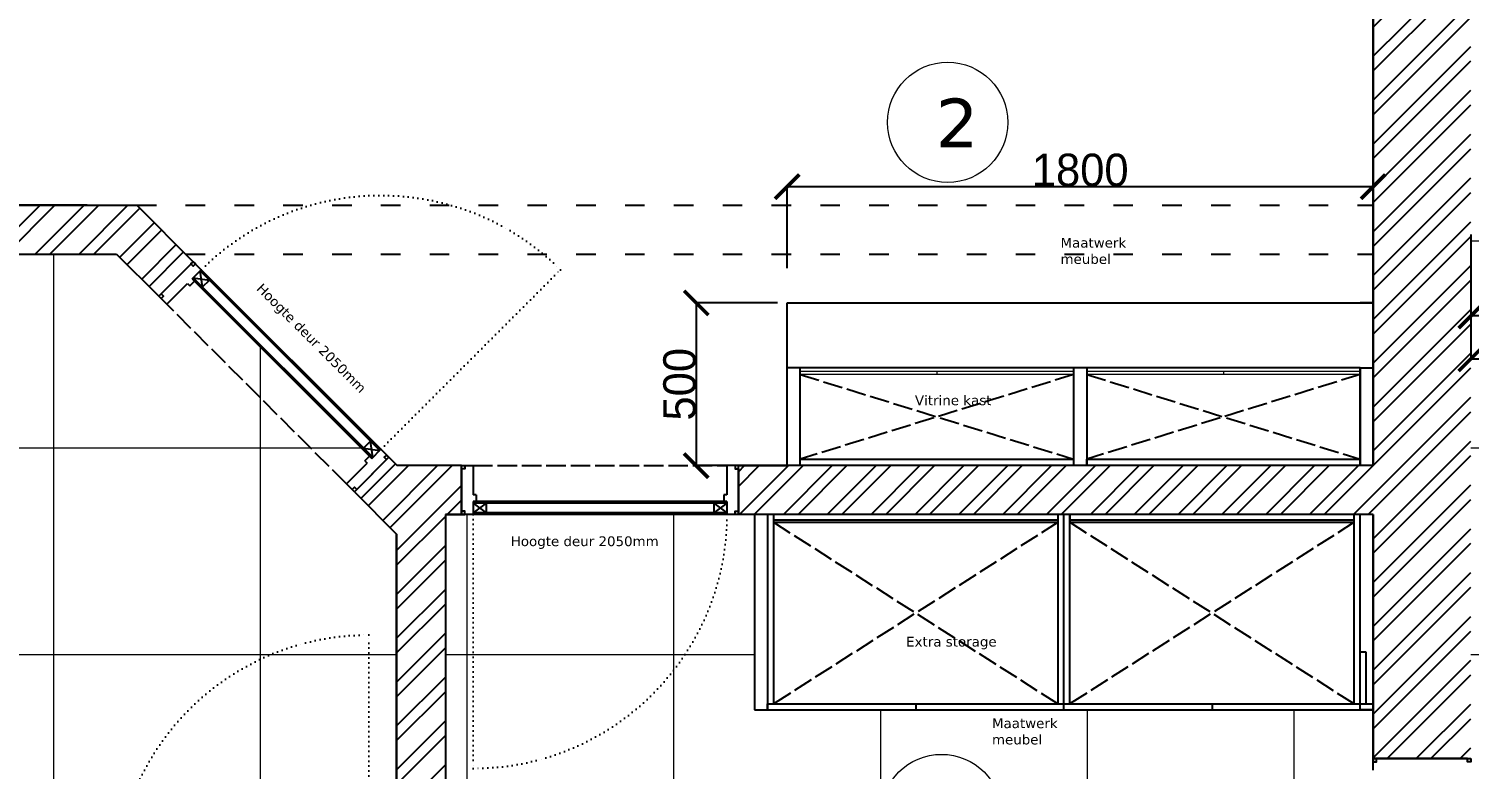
# Model space of a CAD drawing. Header units: millimetres. Extents: x -153917 to -31303, y -39726 to 31262.
# Drawn here: x -71831 to -67407, y -4797 to -2523 of the extents above; entities that cross this region are included whole.
import ezdxf

# ---------------------------------------------------------------- set-up
doc = ezdxf.new("R2010")
doc.units = ezdxf.units.MM
doc.header["$LTSCALE"] = 5
for name, pattern in [('ACAD_ISO02W100', [15, 12, -3]), ('ACAD_ISO03W100', [30, 12, -18]), ('ACAD_ISO07W100', [3, 0, -3])]:
    doc.linetypes.add(name, pattern=pattern)
for name, color, linetype in [('Bemating', 1, 'Continuous'), ('Deuren', 8, 'Continuous'), ('invulling muren', 252, 'Continuous'), ('Meubel', 8, 'Continuous'), ('muren', 7, 'Continuous'), ('Tekst', 7, 'Continuous')]:
    doc.layers.add(name, color=color, linetype=linetype)
doc.layers.add('Nummering schrijnwerkerij', color=80, linetype='Continuous', lineweight=0)
doc.layers.add('verre', color=4, linetype='Continuous', lineweight=0)
doc.layers.add('tegel', color=7, linetype='Continuous', lineweight=0, true_color=0xcbcac8)
doc.styles.add('Geneva', font='')
doc.styles.get('Geneva').set_extended_font_data('Geneva')
doc.dimstyles.new('ISO-25', dxfattribs={"dimtxt": 100, "dimasz": 25, "dimexe": 1.25, "dimexo": 0.625, "dimtad": 1, "dimtxsty": 'Standard', "dimblk": 'ARCHTICK', "dimcen": 2.5, "dimse1": 1, "dimse2": 1, "dimadec": 0, "dimazin": 0, "dimtfac": 1, "dimtmove": 0, "dimatfit": 3, "dimfxl": 1, "dimarcsym": 0})

# ---------------------------------------------------------------- blocks, each defined once
blk = doc.blocks.new('_ArchTick')
at = {"color": 0, "linetype": 'ByBlock', "const_width": 0.15}
blk.add_lwpolyline([(-0.5, -0.5), (0.5, 0.5)], dxfattribs=at)
blk = doc.blocks.new('*D524')
at = {"layer": 'Bemating', "color": 0, "lineweight": -2, "transparency": 16777216}
for p, q in [((-80401.8, -10738.3), (-80401.8, -10989.5)), ((-63201.8, -10738.3), (-63201.8, -10989.5)), ((-80401.8, -10988.3), (-63201.8, -10988.3))]:
    blk.add_line(p, q, dxfattribs=at)
at = {"layer": 'Defpoints', "color": 0, "transparency": 16777216}
for p in [(-80401.8, 501.3), (-63201.8, -2778.7), (-63201.8, -10988.3)]:
    blk.add_point(p, dxfattribs=at)
at = {"layer": 'Bemating', "color": 0, "lineweight": -2, "transparency": 16777216, "xscale": 75, "yscale": 75, "zscale": 75, "rotation": 180}
blk.add_blockref('_ArchTick', (-80401.8, -10988.3), dxfattribs=at)
at = {"layer": 'Bemating', "color": 0, "lineweight": -2, "transparency": 16777216, "xscale": 75, "yscale": 75, "zscale": 75}
blk.add_blockref('_ArchTick', (-63201.8, -10988.3), dxfattribs=at)
at = {"layer": 'Bemating', "color": 0, "transparency": 16777216, "insert": (-71801.8, -10937.6), "char_height": 100, "attachment_point": 5, "style": 'Geneva'}
blk.add_mtext('17200', dxfattribs=at)
blk = doc.blocks.new('*D600')
at = {"layer": 'Bemating', "color": 0, "lineweight": -2, "transparency": 16777216}
for p, q in [((-69501.8, -3257.6), (-69501.8, -3006.4)), ((-69501.8, -3007.6), (-67701.8, -3007.6)), ((-67701.8, -3257.6), (-67701.8, -3006.4))]:
    blk.add_line(p, q, dxfattribs=at)
at = {"layer": 'Defpoints', "color": 0, "transparency": 16777216}
for p in [(-67701.8, -3007.6), (-69501.8, -3364.7), (-67701.8, -3364.7)]:
    blk.add_point(p, dxfattribs=at)
at = {"layer": 'Bemating', "color": 0, "lineweight": -2, "transparency": 16777216, "xscale": 75, "yscale": 75, "zscale": 75, "rotation": 180}
blk.add_blockref('_ArchTick', (-69501.8, -3007.6), dxfattribs=at)
at = {"layer": 'Bemating', "color": 0, "lineweight": -2, "transparency": 16777216, "xscale": 75, "yscale": 75, "zscale": 75}
blk.add_blockref('_ArchTick', (-67701.8, -3007.6), dxfattribs=at)
at = {"layer": 'Bemating', "color": 0, "transparency": 16777216, "insert": (-68601.8, -2957), "char_height": 100, "attachment_point": 5, "style": 'Geneva'}
blk.add_mtext('1800', dxfattribs=at)
blk = doc.blocks.new('*D601')
at = {"layer": 'Bemating', "color": 0, "lineweight": -2, "transparency": 16777216}
for p, q in [((-69531.3, -3364.7), (-69782.5, -3364.7)), ((-69781.3, -3364.7), (-69781.3, -3864.7)), ((-69531.3, -3864.7), (-69782.5, -3864.7))]:
    blk.add_line(p, q, dxfattribs=at)
at = {"layer": 'Defpoints', "color": 0, "transparency": 16777216}
for p in [(-69501.8, -3364.7), (-69781.3, -3864.7), (-69501.8, -3864.7)]:
    blk.add_point(p, dxfattribs=at)
at = {"layer": 'Bemating', "color": 0, "lineweight": -2, "transparency": 16777216, "xscale": 75, "yscale": 75, "zscale": 75}
for p, rotation in [((-69781.3, -3364.7), 90), ((-69781.3, -3864.7), 270)]:
    blk.add_blockref('_ArchTick', p, dxfattribs=dict(at, rotation=rotation))
at = {"layer": 'Bemating', "color": 0, "transparency": 16777216, "insert": (-69831.9, -3614.7), "char_height": 100, "attachment_point": 5, "rotation": 90, "style": 'Geneva'}
blk.add_mtext('500', dxfattribs=at)
blk = doc.blocks.new('*D618')
at = {"layer": 'Bemating', "color": 0, "lineweight": -2, "transparency": 16777216}
for p, q in [((-67401.8, -3286.7), (-67401.8, -3538)), ((-63501.8, -3286.7), (-63501.8, -3538)), ((-67401.8, -3536.7), (-63501.8, -3536.7))]:
    blk.add_line(p, q, dxfattribs=at)
at = {"layer": 'Defpoints', "color": 0, "transparency": 16777216}
for p in [(-67401.8, -2662.1), (-63501.8, -2662.1), (-63501.8, -3536.7)]:
    blk.add_point(p, dxfattribs=at)
at = {"layer": 'Bemating', "color": 0, "lineweight": -2, "transparency": 16777216, "xscale": 75, "yscale": 75, "zscale": 75, "rotation": 180}
blk.add_blockref('_ArchTick', (-67401.8, -3536.7), dxfattribs=at)
at = {"layer": 'Bemating', "color": 0, "lineweight": -2, "transparency": 16777216, "xscale": 75, "yscale": 75, "zscale": 75}
blk.add_blockref('_ArchTick', (-63501.8, -3536.7), dxfattribs=at)
at = {"layer": 'Bemating', "color": 0, "transparency": 16777216, "insert": (-65451.8, -3486.1), "char_height": 100, "attachment_point": 5, "style": 'Geneva'}
blk.add_mtext('3900', dxfattribs=at)
blk = doc.blocks.new('*D621')
at = {"layer": 'Bemating', "color": 0, "lineweight": -2, "transparency": 16777216}
for p, q in [((-67401.8, -3154.9), (-67401.8, -3406.2)), ((-66851.8, -3154.9), (-66851.8, -3406.2)), ((-66851.8, -3404.9), (-67401.8, -3404.9))]:
    blk.add_line(p, q, dxfattribs=at)
at = {"layer": 'Defpoints', "color": 0, "transparency": 16777216}
for p in [(-66851.8, -2574.7), (-67401.8, -2624.7), (-67401.8, -3404.9)]:
    blk.add_point(p, dxfattribs=at)
at = {"layer": 'Bemating', "color": 0, "lineweight": -2, "transparency": 16777216, "xscale": 75, "yscale": 75, "zscale": 75, "rotation": 180}
blk.add_blockref('_ArchTick', (-67401.8, -3404.9), dxfattribs=at)
at = {"layer": 'Bemating', "color": 0, "lineweight": -2, "transparency": 16777216, "xscale": 75, "yscale": 75, "zscale": 75}
blk.add_blockref('_ArchTick', (-66851.8, -3404.9), dxfattribs=at)
at = {"layer": 'Bemating', "color": 0, "transparency": 16777216, "insert": (-67126.8, -3354.3), "char_height": 100, "attachment_point": 5, "style": 'Geneva'}
blk.add_mtext('550', dxfattribs=at)

msp = doc.modelspace()

# ---------------------------------------------------------------- hatches: boundary and pattern name
at = {"layer": 'invulling muren'}
h = msp.add_hatch(dxfattribs=at)
h.set_pattern_fill('ANSI32', color=256, scale=10)
h.set_pattern_definition([(45, (1e-11, -23136.5), (-67.35192, 67.35192), []), (45, (44.9, -23136.5), (-67.35192, 67.35192), [])])
h.paths.add_polyline_path([(-66931.814, 4985.315), (-68951.814, 4985.315), (-68951.814, 4365.315), (-68801.814, 4365.315), (-68801.814, 4395.315), (-68801.814, 4835.315), (-66931.814, 4835.315)])
h.paths.add_polyline_path([(-63351.814, 4985.315), (-65371.814, 4985.315), (-65371.814, 4835.315), (-63501.814, 4835.315), (-63501.814, 4172.815), (-63501.814, 2865.315), (-63351.814, 2865.315), (-63351.814, 4172.815)])
h.paths.add_polyline_path([(-68801.814, 2905.315), (-68951.814, 2905.315), (-68951.814, 1785.315), (-69761.814, 1785.315), (-69761.814, 1635.315), (-69731.814, 1635.315), (-69011.814, 1635.315), (-68897.75, 1521.252), (-68890.679, 1528.323), (-68791.684, 1627.318), (-68801.814, 1637.447)])
h.paths.add_polyline_path([(-71421.814, 1785.315), (-72761.814, 1785.315), (-72761.814, 1635.315), (-72731.814, 1635.315), (-72371.814, 1635.315), (-71421.814, 1635.315)])
h.paths.add_polyline_path([(-74221.814, 1785.315), (-75941.814, 1785.315), (-75941.814, 1845.315), (-76091.814, 1845.315), (-76091.814, 1635.315), (-75301.814, 1635.315), (-75301.814, 385.315), (-75301.814, -64.685), (-75301.814, -564.685), (-75301.814, -964.685), (-75751.814, -964.685), (-75751.814, -1414.685), (-75301.814, -1414.685), (-75301.814, -1464.685), (-75291.814, -1464.685), (-75151.814, -1464.685), (-75151.814, -664.685), (-75151.814, 1635.315), (-74221.814, 1635.315)])
h.paths.add_polyline_path([(-75301.814, -1164.685), (-75301.814, -1314.685), (-75651.814, -1314.685), (-75651.814, -1164.685)], flags=16)
h.paths.add_polyline_path([(-75315.634, -1235.416, -1), (-75415.634, -1235.416, -1)], flags=0)
h.paths.add_polyline_path([(-75443.869, -1235.416, -1), (-75543.869, -1235.416, -1)], flags=0)
h.paths.add_polyline_path([(-79311.814, 1845.315), (-79461.814, 1845.315), (-79461.814, 1785.315), (-80251.814, 1785.315), (-80251.814, 651.315), (-80251.814, -434.685), (-80101.814, -434.685), (-80101.814, -404.685), (-80101.814, 651.315), (-80101.814, 1635.315), (-79311.814, 1635.315)])
h.paths.add_polyline_path([(-80101.814, -1524.685), (-80101.814, -1494.685), (-80251.814, -1494.685), (-80251.814, -3644.685), (-80101.814, -3644.685), (-80101.814, -2464.685)])
h.paths.add_polyline_path([(-80101.814, -4704.685), (-80251.814, -4704.685), (-80251.814, -6914.685), (-79331.814, -6914.685), (-79331.814, -6764.685), (-79361.814, -6764.685), (-80101.814, -6764.685), (-80101.814, -5676.685)])
h.paths.add_polyline_path([(-77231.814, -6764.685), (-77871.814, -6764.685), (-77871.814, -6914.685), (-77231.814, -6914.685)])
h.paths.add_polyline_path([(-73831.814, -6764.685), (-74101.814, -6764.685), (-75151.814, -6764.685), (-75151.814, -6514.685), (-75161.814, -6514.685), (-75301.814, -6514.685), (-75301.814, -6764.685), (-75771.814, -6764.685), (-75771.814, -6914.685), (-73831.814, -6914.685)])
h.paths.add_polyline_path([(-75151.814, -2314.685), (-75161.814, -2314.685), (-75301.814, -2314.685), (-75301.814, -3064.685), (-75301.814, -3164.685), (-75301.814, -4764.685), (-75291.814, -4764.685), (-75151.814, -4764.685), (-75151.814, -3214.685), (-72251.814, -3214.685), (-71561.814, -3214.685), (-71432.334, -3344.164), (-71425.263, -3337.093), (-71326.268, -3238.098), (-71499.682, -3064.685), (-75151.814, -3064.685)])
h.paths.add_polyline_path([(-70551.814, -4014.685), (-70501.814, -4014.685), (-70501.814, -4004.685), (-70501.814, -3864.685), (-70699.682, -3864.685), (-70725.227, -3839.139), (-70732.298, -3846.21), (-70831.293, -3945.205), (-70701.814, -4074.685), (-70701.814, -5164.685), (-70751.814, -5164.685), (-70751.814, -5264.685), (-70701.814, -5264.685), (-70701.814, -6764.685), (-71701.814, -6764.685), (-71701.814, -5264.685), (-71601.814, -5264.685), (-71601.814, -5164.685), (-71801.814, -5164.685), (-71801.814, -6764.685), (-71971.814, -6764.685), (-71971.814, -6914.685), (-71411.814, -6914.685), (-71351.814, -6914.685), (-71351.814, -9714.685), (-70031.814, -9714.685), (-70031.814, -9564.685), (-70061.814, -9564.685), (-71201.814, -9564.685), (-71201.814, -6914.685), (-70551.814, -6914.685)])
h.paths.add_polyline_path([(-67401.814, -5676.685), (-67401.814, -5614.685), (-67411.814, -5614.685), (-67701.814, -5614.685), (-67701.814, -9564.685), (-68571.814, -9564.685), (-68571.814, -9714.685), (-67551.814, -9714.685), (-67551.814, -6414.685), (-67491.814, -6414.685), (-66991.814, -6414.685), (-66991.814, -6264.685), (-67401.814, -6264.685)])
h.paths.add_polyline_path([(-63351.814, -5602.185), (-63351.814, -1794.685), (-63501.814, -1794.685), (-63501.814, -1824.685), (-63501.814, -2624.685), (-63501.814, -2928.685), (-63501.814, -5614.685), (-63501.814, -6264.685), (-63811.814, -6264.685), (-63811.814, -6414.685), (-63351.814, -6414.685)])
h.paths.add_polyline_path([(-63551.814, -114.685), (-63551.814, -264.685), (-63501.814, -264.685), (-63501.814, -734.685), (-63351.814, -734.685), (-63351.814, 1905.315), (-63501.814, 1905.315), (-63501.814, 1635.315), (-63501.814, 651.315), (-63501.814, -114.685)])
h.paths.add_polyline_path([(-64401.814, -264.685), (-64401.814, -114.685), (-67551.814, -114.685), (-67551.814, 387.447), (-67709.811, 545.445), (-67716.882, 538.374), (-67815.877, 439.379), (-67701.814, 325.315), (-67701.814, -3864.685), (-69651.814, -3864.685), (-69651.814, -3874.685), (-69651.814, -4014.685), (-67701.814, -4014.685), (-67701.814, -4764.685), (-67691.814, -4764.685), (-67401.814, -4764.685), (-67401.814, -264.685)])
at = {"layer": 'tegel'}
h = msp.add_hatch(dxfattribs=at)
h.set_pattern_fill('NET', color=256, scale=200, angle=90)
edge = h.paths.add_edge_path()
edge.add_line((-68351.814, -5684.685), (-67701.814, -5684.685))
edge.add_line((-67701.814, -5684.685), (-67701.814, -5614.685))
edge.add_line((-67701.814, -5614.685), (-67701.814, -5604.685))
edge.add_line((-67701.814, -5604.685), (-67701.814, -5579.685))
edge.add_arc((-67701.814, -4799.685), 780, 180, 270, ccw=False)
edge.add_line((-68481.814, -4799.685), (-67701.814, -4799.685))
edge.add_line((-67701.814, -4799.685), (-67701.814, -4764.685))
edge.add_line((-67701.814, -4764.685), (-67701.814, -4614.685))
edge.add_line((-67701.814, -4614.685), (-67741.814, -4614.685))
edge.add_line((-67741.814, -4614.685), (-69601.814, -4614.685))
edge.add_line((-69601.814, -4614.685), (-69601.814, -4014.685))
edge.add_line((-69601.814, -4014.685), (-69651.814, -4014.685))
edge.add_line((-69651.814, -4014.685), (-69661.814, -4014.685))
edge.add_line((-69661.814, -4014.685), (-69686.814, -4014.685))
edge.add_arc((-70466.814, -4014.685), 780, -90, 0, ccw=False)
edge.add_line((-70466.814, -4794.685), (-70466.814, -4014.685))
edge.add_line((-70466.814, -4014.685), (-70501.814, -4014.685))
edge.add_line((-70501.814, -4014.685), (-70551.814, -4014.685))
edge.add_line((-70551.814, -4014.685), (-70551.814, -5934.685))
edge.add_line((-70551.814, -5934.685), (-69901.814, -5934.685))
edge.add_line((-69901.814, -5934.685), (-69901.814, -5974.685))
edge.add_line((-69901.814, -5974.685), (-69851.814, -5974.685))
edge.add_line((-69851.814, -5974.685), (-69851.814, -6874.685))
edge.add_line((-69851.814, -6874.685), (-69901.814, -6874.685))
edge.add_line((-69901.814, -6874.685), (-69901.814, -6914.685))
edge.add_line((-69901.814, -6914.685), (-70551.814, -6914.685))
edge.add_line((-70551.814, -6914.685), (-70551.814, -9564.685))
edge.add_line((-70551.814, -9564.685), (-70061.814, -9564.685))
edge.add_line((-70061.814, -9564.685), (-70061.814, -9534.685))
edge.add_line((-70061.814, -9534.685), (-68541.814, -9534.685))
edge.add_line((-68541.814, -9534.685), (-68541.814, -9564.685))
edge.add_line((-68541.814, -9564.685), (-68351.814, -9564.685))
edge.add_line((-68351.814, -9564.685), (-68351.814, -9524.685))
edge.add_line((-68351.814, -9524.685), (-68351.814, -5684.685))
edge = h.paths.add_edge_path(flags=17)
edge.add_line((-69686.814, -4014.685), (-70466.814, -4014.685))
edge.add_line((-70466.814, -4014.685), (-70466.814, -4794.685))
edge.add_arc((-70466.814, -4014.685), 780, 270, 360)
edge = h.paths.add_edge_path(flags=17)
edge.add_line((-67701.814, -4799.685), (-68481.814, -4799.685))
edge.add_arc((-67701.814, -4799.685), 780, 180, 270)
edge.add_line((-67701.814, -5579.685), (-67701.814, -4799.685))
h.paths.add_polyline_path([(-67401.814, -4799.685), (-67641.814, -4799.685), (-67641.814, -4809.685), (-67661.814, -4809.685), (-67661.814, -5569.685), (-67641.814, -5569.685), (-67641.814, -5579.685), (-67401.814, -5579.685)])
h.paths.add_polyline_path([(-66931.814, -4134.685), (-63871.814, -4134.685), (-63871.814, -6264.685), (-63811.814, -6264.685), (-63501.814, -6264.685), (-63501.814, -5614.685), (-63501.814, -3074.685), (-66001.814, -3074.685), (-66001.814, -3324.685), (-67401.814, -3324.685), (-67401.814, -4764.685), (-67401.814, -4774.685), (-67401.814, -4799.685), (-67401.814, -5579.685), (-67401.814, -5614.685), (-67401.814, -5676.685), (-67401.814, -6264.685), (-66931.814, -6264.685)])
h.paths.add_polyline_path([(-63871.814, -4134.685), (-66931.814, -4134.685), (-66931.814, -6204.685), (-66901.814, -6204.685), (-66901.814, -6184.685), (-63901.814, -6184.685), (-63901.814, -6204.685), (-63871.814, -6204.685)], flags=17)
edge = h.paths.add_edge_path()
edge.add_line((-66816.814, -2624.685), (-66851.814, -2624.685))
edge.add_line((-66851.814, -2624.685), (-67401.814, -2624.685))
edge.add_line((-67401.814, -2624.685), (-67401.814, -3324.685))
edge.add_line((-67401.814, -3324.685), (-66001.814, -3324.685))
edge.add_line((-66001.814, -3324.685), (-66001.814, -3074.685))
edge.add_line((-66001.814, -3074.685), (-66001.814, -2624.685))
edge.add_line((-66001.814, -2624.685), (-66156.814, -2624.685))
edge.add_line((-66156.814, -2624.685), (-66156.814, -3284.685))
edge.add_arc((-66156.814, -2624.685), 660, 180, 270, ccw=False)
edge = h.paths.add_edge_path()
edge.add_line((-66156.814, -2624.685), (-66816.814, -2624.685))
edge.add_arc((-66156.814, -2624.685), 660, 180, 270)
edge.add_line((-66156.814, -3284.685), (-66156.814, -2624.685))
h = msp.add_hatch(dxfattribs=at)
h.set_pattern_fill('NET', color=256, scale=200, angle=90)
h.paths.add_polyline_path([(-70786.814, -4384.685, 0.41421356), (-71566.814, -5164.685), (-70786.814, -5164.685)], flags=17)
h.paths.add_polyline_path([(-71801.814, -5164.685), (-71601.814, -5164.685), (-71591.814, -5164.685), (-71566.814, -5164.685, -0.41421356), (-70786.814, -4384.685), (-70786.814, -5164.685), (-70751.814, -5164.685), (-70701.814, -5164.685), (-70701.814, -4074.685), (-70831.293, -3945.205), (-70838.364, -3938.134), (-70856.042, -3920.456), (-71407.585, -3368.913), (-71432.334, -3344.164), (-71561.814, -3214.685), (-72251.814, -3214.685), (-72251.814, -3254.685), (-72251.814, -3814.685), (-72251.814, -4114.685), (-73720.014, -4114.685), (-73652.362, -3814.685), (-73703.618, -3814.685), (-73780.29, -4154.685), (-74211.814, -4154.685), (-74211.814, -4628.859, -0.29821663), (-74181.814, -4674.685, -1), (-74281.814, -4674.685, -0.29821663), (-74251.814, -4628.859), (-74251.814, -4606.735), (-74663.814, -4606.735, -1), (-74699.814, -4606.735), (-75111.814, -4606.735), (-75111.814, -4674.685), (-75151.814, -4674.685), (-75151.814, -4764.685), (-75151.814, -4774.685), (-75151.814, -4799.685), (-75151.814, -6479.685), (-75151.814, -6514.685), (-75151.814, -6764.685), (-74691.814, -6764.685), (-74691.814, -6364.685), (-74291.814, -6364.685), (-74291.814, -6764.685), (-74101.814, -6764.685), (-73831.814, -6764.685), (-73364.123, -6764.685, -0.37719865), (-72431.814, -5944.685), (-72431.814, -6764.685), (-71971.814, -6764.685), (-71801.814, -6764.685)])
h.paths.add_polyline_path([(-73651.814, -3812.253), (-73720.014, -4114.685), (-73651.814, -4114.685)], flags=17)
h.paths.add_polyline_path([(-73451.814, -3814.685), (-73651.814, -3814.685), (-73651.814, -4114.685), (-73451.814, -4114.685)], flags=17)
h.paths.add_polyline_path([(-73251.814, -3814.685), (-73451.814, -3814.685), (-73451.814, -4114.685), (-73251.814, -4114.685)], flags=17)
h.paths.add_polyline_path([(-73051.814, -3814.685), (-73251.814, -3814.685), (-73251.814, -4114.685), (-73051.814, -4114.685)], flags=17)
h.paths.add_polyline_path([(-72851.814, -3814.685), (-73051.814, -3814.685), (-73051.814, -4114.685), (-72851.814, -4114.685)], flags=17)
h.paths.add_polyline_path([(-72651.814, -3814.685), (-72851.814, -3814.685), (-72851.814, -4114.685), (-72651.814, -4114.685)], flags=17)
h.paths.add_polyline_path([(-72451.814, -3814.685), (-72651.814, -3814.685), (-72651.814, -4114.685), (-72451.814, -4114.685)], flags=17)
h.paths.add_polyline_path([(-72251.814, -3814.685), (-72451.814, -3814.685), (-72451.814, -4114.685), (-72251.814, -4114.685)], flags=17)
h.paths.add_polyline_path([(-70796.814, -5204.685), (-71556.814, -5204.685), (-71556.814, -5224.685), (-71566.814, -5224.685), (-71566.814, -5264.685), (-70786.814, -5264.685), (-70786.814, -5224.685), (-70796.814, -5224.685)], flags=17)
h.paths.add_polyline_path([(-75151.814, -4799.685), (-75241.814, -4799.685), (-75241.814, -4809.685), (-75261.814, -4809.685), (-75261.814, -6469.685), (-75241.814, -6469.685), (-75241.814, -6479.685), (-75151.814, -6479.685)])
h.paths.add_polyline_path([(-73364.123, -6764.685), (-73831.814, -6764.685), (-73831.814, -6914.685), (-73771.814, -6914.685), (-73371.814, -6914.685), (-73371.814, -6884.685, -0.03201315)])
h.paths.add_polyline_path([(-72431.814, -6764.685), (-73364.123, -6764.685, 0.03201315), (-73371.814, -6884.685), (-73311.814, -6884.685), (-72431.814, -6884.685)])
h.paths.add_polyline_path([(-72431.814, -5944.685, 0.37719865), (-73364.123, -6764.685), (-72431.814, -6764.685)], flags=17)
h.paths.add_polyline_path([(-71971.814, -6764.685), (-72431.814, -6764.685), (-72431.814, -6884.685), (-72431.814, -6914.685), (-72401.814, -6914.685), (-72341.814, -6914.685), (-71971.814, -6914.685)])
h.paths.add_polyline_path([(-71322.732, -3298.202), (-71336.875, -3312.345), (-71343.946, -3305.273), (-71407.585, -3368.913), (-70856.042, -3920.456), (-70792.402, -3856.817), (-70799.473, -3849.746), (-70785.331, -3835.604)], flags=17)
h.paths.add_polyline_path([(-70951.814, -5414.685), (-70701.814, -5414.685), (-70701.814, -5264.685), (-70751.814, -5264.685), (-70761.814, -5264.685), (-70786.814, -5264.685), (-71566.814, -5264.685), (-71601.814, -5264.685), (-71701.814, -5264.685), (-71701.814, -6614.685), (-71381.814, -6614.685), (-71381.814, -6594.685), (-71401.814, -6594.685), (-71401.814, -6264.685, -1), (-71001.814, -6264.685), (-71001.814, -6594.685), (-71021.814, -6594.685), (-71021.814, -6614.685), (-70701.814, -6614.685), (-70701.814, -5814.685), (-70951.814, -5814.685)])

# ---------------------------------------------------------------- linework, layer by layer
at = {"layer": 'Deuren'}
for p, q in [((-71425.263, -3337.093), (-71326.268, -3238.098)), ((-71329.804, -3291.131), (-71301.519, -3262.847)), ((-71326.268, -3238.098), (-71301.519, -3262.847)), ((-71305.055, -3266.383), (-70753.512, -3817.926)), ((-71297.984, -3315.88), (-71305.055, -3266.383)), ((-71301.519, -3262.847), (-70749.976, -3814.39)), ((-71407.585, -3368.913), (-71343.946, -3305.273)), ((-71343.946, -3305.273), (-71336.875, -3312.345)), ((-71336.875, -3312.345), (-71322.732, -3298.202)), ((-71329.804, -3291.131), (-70778.26, -3842.675)), ((-71326.268, -3287.596), (-70774.725, -3839.139)), ((-71326.268, -3287.596), (-71276.771, -3294.667)), ((-71297.984, -3315.88), (-71276.771, -3294.667)), ((-71432.334, -3344.164), (-71407.585, -3368.913)), ((-70803.009, -3810.855), (-70781.796, -3789.642)), ((-70774.725, -3839.139), (-70781.796, -3789.642)), ((-70824.222, -3938.134), (-70725.227, -3839.139)), ((-70803.009, -3810.855), (-70753.512, -3817.926)), ((-70799.473, -3849.746), (-70785.331, -3835.604)), ((-70778.26, -3842.675), (-70749.976, -3814.39)), ((-70749.976, -3814.39), (-70725.227, -3839.139)), ((-70856.042, -3920.456), (-70792.402, -3856.817)), ((-70799.473, -3849.746), (-70792.402, -3856.817)), ((-70501.814, -3864.685), (-70466.814, -3864.685)), ((-70501.814, -3874.685), (-70501.814, -4014.685)), ((-70466.814, -3864.685), (-70466.814, -3954.685)), ((-69686.814, -3864.685), (-69686.814, -3954.685)), ((-69651.814, -3864.685), (-69686.814, -3864.685)), ((-69651.814, -3874.685), (-69651.814, -4014.685)), ((-70831.293, -3945.205), (-70856.042, -3920.456)), ((-70456.814, -3954.685), (-70466.814, -3954.685)), ((-69686.814, -3974.685), (-70466.814, -3974.685)), ((-70466.814, -3974.685), (-70466.814, -4014.685)), ((-69686.814, -3979.685), (-70466.814, -3979.685)), ((-70426.814, -3979.685), (-70466.814, -4009.685)), ((-70466.814, -3979.685), (-70426.814, -4009.685)), ((-70456.814, -3954.685), (-70456.814, -3974.685)), ((-70426.814, -3979.685), (-70426.814, -4009.685)), ((-69726.814, -3979.685), (-69726.814, -4009.685)), ((-69686.814, -3979.685), (-69726.814, -4009.685)), ((-69726.814, -3979.685), (-69686.814, -4009.685)), ((-69696.814, -3954.685), (-69696.814, -3974.685)), ((-69686.814, -3954.685), (-69696.814, -3954.685)), ((-69686.814, -3974.685), (-69686.814, -4014.685)), ((-70466.814, -4014.685), (-70501.814, -4014.685)), ((-69686.814, -4009.685), (-70466.814, -4009.685)), ((-69686.814, -4014.685), (-70466.814, -4014.685)), ((-69651.814, -4014.685), (-69686.814, -4014.685)), ((-67411.814, -4764.685), (-67701.814, -4764.685)), ((-67701.814, -4799.685), (-67701.814, -4764.685))]:
    msp.add_line(p, q, dxfattribs=at)
at = {"layer": 'Deuren', "linetype": 'ACAD_ISO07W100'}
for p, q in [((-70749.976, -3814.39), (-70198.433, -3262.847)), ((-70466.814, -4014.685), (-70466.814, -4794.685)), ((-70786.814, -5164.685), (-70786.814, -4384.685))]:
    msp.add_line(p, q, dxfattribs=at)
at = {"layer": 'Deuren', "linetype": 'ACAD_ISO02W100'}
for p, q in [((-70856.042, -3920.456), (-71407.585, -3368.913)), ((-70466.814, -3864.685), (-69686.814, -3864.685))]:
    msp.add_line(p, q, dxfattribs=at)
at = {"layer": 'Deuren'}
for points in [[(-71326.268, -3238.098), (-71319.197, -3245.169), (-71326.268, -3252.24), (-71333.339, -3245.169)], [(-71432.334, -3344.164), (-71425.263, -3351.235), (-71418.192, -3344.164), (-71425.263, -3337.093)], [(-70725.227, -3839.139), (-70732.298, -3832.068), (-70739.369, -3839.139), (-70732.298, -3846.21)], [(-70501.814, -3864.685), (-70491.814, -3864.685), (-70491.814, -3874.685), (-70501.814, -3874.685)], [(-69651.814, -3864.685), (-69661.814, -3864.685), (-69661.814, -3874.685), (-69651.814, -3874.685)], [(-70831.293, -3945.205), (-70838.364, -3938.134), (-70831.293, -3931.063), (-70824.222, -3938.134)], [(-70501.814, -4014.685), (-70491.814, -4014.685), (-70491.814, -4004.685), (-70501.814, -4004.685)], [(-69651.814, -4014.685), (-69661.814, -4014.685), (-69661.814, -4004.685), (-69651.814, -4004.685)], [(-67701.814, -4764.685), (-67701.814, -4774.685), (-67691.814, -4774.685), (-67691.814, -4764.685)], [(-67401.814, -4764.685), (-67401.814, -4774.685), (-67411.814, -4774.685), (-67411.814, -4764.685)]]:
    msp.add_lwpolyline(points, close=True, dxfattribs=at)
at = {"layer": 'Deuren', "linetype": 'ACAD_ISO07W100'}
for centre, start, end in [((-70749.976, -3814.39), 45, 135), ((-70466.814, -4014.685), 270, 0), ((-70786.814, -5164.685), 90, 180)]:
    msp.add_arc(centre, 780, start, end, dxfattribs=at)
at = {"layer": 'Meubel'}
for p, q in [((-69501.814, -3864.685), (-69501.814, -3364.685)), ((-69501.814, -3364.685), (-67701.814, -3364.685)), ((-67701.814, -3364.685), (-67741.814, -3364.685)), ((-69461.814, -3564.685), (-69501.814, -3564.685)), ((-69461.814, -3864.685), (-69461.814, -3564.685)), ((-67741.814, -3564.685), (-69461.814, -3564.685)), ((-68621.814, -3564.685), (-68621.814, -3864.685)), ((-68581.814, -3564.685), (-68581.814, -3864.685)), ((-67741.814, -3564.685), (-67741.814, -3864.685)), ((-67741.814, -3864.685), (-67741.814, -3564.685)), ((-67741.814, -3564.685), (-67701.814, -3564.685)), ((-69461.814, -3864.685), (-69461.814, -3844.685)), ((-69461.814, -3844.685), (-68621.814, -3844.685)), ((-68581.814, -3864.685), (-68581.814, -3844.685)), ((-68581.814, -3844.685), (-67741.814, -3844.685)), ((-69651.814, -3864.685), (-69501.814, -3864.685)), ((-69601.814, -4014.685), (-69601.814, -4614.685)), ((-69561.814, -4014.685), (-69561.814, -4614.685)), ((-69543.814, -4014.685), (-69543.814, -4596.685)), ((-69543.814, -4014.685), (-69543.814, -4038.685)), ((-68669.814, -4596.685), (-68669.814, -4014.685)), ((-68651.814, -4614.685), (-68651.814, -4014.685)), ((-68633.814, -4596.685), (-68633.814, -4014.685)), ((-68633.814, -4014.685), (-68633.814, -4038.685)), ((-67759.814, -4596.685), (-67759.814, -4014.685)), ((-67741.814, -4614.685), (-67741.814, -4014.685)), ((-69543.814, -4030.685), (-68669.814, -4030.685)), ((-69543.814, -4038.685), (-68669.814, -4038.685)), ((-68633.814, -4030.685), (-67759.814, -4030.685)), ((-68633.814, -4038.685), (-67759.814, -4038.685)), ((-67741.814, -4596.685), (-67741.814, -4436.685)), ((-67741.814, -4436.685), (-67723.814, -4436.685)), ((-67723.814, -4436.685), (-67723.814, -4596.685)), ((-69561.814, -4614.685), (-69561.814, -4596.685)), ((-69561.814, -4596.685), (-67741.814, -4596.685)), ((-69106.814, -4596.685), (-69106.814, -4614.685)), ((-68196.814, -4596.685), (-68196.814, -4614.685)), ((-67741.814, -4596.685), (-67701.814, -4596.685)), ((-69601.814, -4614.685), (-67701.814, -4614.685)), ((-67701.814, -4614.685), (-67741.814, -4614.685))]:
    msp.add_line(p, q, dxfattribs=at)
at = {"layer": 'Meubel', "linetype": 'ACAD_ISO02W100'}
for p, q in [((-69461.814, -3584.685), (-68621.814, -3844.685)), ((-68621.814, -3584.685), (-69461.814, -3844.685)), ((-68581.814, -3584.685), (-67741.814, -3844.685)), ((-67741.814, -3584.685), (-68581.814, -3844.685)), ((-69543.814, -4038.685), (-68669.814, -4596.685)), ((-68669.814, -4038.685), (-69543.814, -4596.685)), ((-68633.814, -4038.685), (-67759.814, -4596.685)), ((-67759.814, -4038.685), (-68633.814, -4596.685))]:
    msp.add_line(p, q, dxfattribs=at)
at = {"layer": 'muren'}
for p, q in [((-67701.814, -3864.685), (-67701.814, 325.315)), ((-67701.814, -1814.685), (-67701.814, -3864.685)), ((-67701.814, -2564.685), (-67701.814, -3864.685)), ((-71651.814, -3064.685), (-75151.814, -3064.685)), ((-75151.814, -3064.685), (-71499.682, -3064.685)), ((-71499.682, -3064.685), (-71326.268, -3238.098)), ((-75151.814, -3214.685), (-71651.814, -3214.685)), ((-75151.814, -3214.685), (-71561.814, -3214.685)), ((-71561.814, -3214.685), (-71432.334, -3344.164)), ((-71432.334, -3344.164), (-71326.268, -3238.098)), ((-71326.268, -3238.098), (-71432.334, -3344.164)), ((-71326.268, -3238.098), (-71425.263, -3337.093)), ((-71425.263, -3337.093), (-71326.268, -3238.098)), ((-71425.263, -3337.093), (-71326.268, -3238.098)), ((-70831.293, -3945.205), (-70725.227, -3839.139)), ((-70725.227, -3839.139), (-70831.293, -3945.205)), ((-70725.227, -3839.139), (-70824.222, -3938.134)), ((-70824.222, -3938.134), (-70725.227, -3839.139)), ((-70824.222, -3938.134), (-70725.227, -3839.139)), ((-70725.227, -3839.139), (-70699.682, -3864.685)), ((-70501.814, -3864.685), (-70699.682, -3864.685)), ((-70501.814, -4014.685), (-70501.814, -3864.685)), ((-70501.814, -4014.685), (-70501.814, -3874.685)), ((-70501.814, -3874.685), (-70501.814, -4014.685)), ((-70501.814, -3874.685), (-70501.814, -4014.685)), ((-67701.814, -3864.685), (-69651.814, -3864.685)), ((-69651.814, -4014.685), (-69651.814, -3864.685)), ((-69651.814, -4014.685), (-69651.814, -3874.685)), ((-69651.814, -3874.685), (-69651.814, -4014.685)), ((-69651.814, -3874.685), (-69651.814, -4014.685)), ((-70831.293, -3945.205), (-70701.814, -4074.685)), ((-70551.814, -4014.685), (-70551.814, -6914.685)), ((-70501.814, -4014.685), (-70551.814, -4014.685)), ((-70551.814, -4014.685), (-70501.814, -4014.685)), ((-67701.814, -4014.685), (-69651.814, -4014.685)), ((-67701.814, -4014.685), (-67701.814, -4384.685)), ((-67701.814, -4014.685), (-67701.814, -4384.685)), ((-67701.814, -4764.685), (-67701.814, -4014.685)), ((-67701.814, -4014.685), (-67701.814, -4764.685)), ((-70701.814, -4074.685), (-70701.814, -5164.685)), ((-70701.814, -5164.685), (-70701.814, -4074.685)), ((-67701.814, -4484.685), (-67701.814, -4764.685)), ((-67701.814, -4484.685), (-67701.814, -4673.685)), ((-67701.814, -4764.685), (-67401.814, -4764.685)), ((-67411.814, -4764.685), (-67701.814, -4764.685)), ((-67701.814, -4764.685), (-67411.814, -4764.685)), ((-67701.814, -4764.685), (-67411.814, -4764.685)), ((-67411.814, -4764.685), (-67701.814, -4764.685)), ((-67411.814, -4764.685), (-67701.814, -4764.685))]:
    msp.add_line(p, q, dxfattribs=at)
at = {"layer": 'muren', "linetype": 'ACAD_ISO03W100'}
for p, q in [((-71499.682, -3064.685), (-67701.814, -3064.685)), ((-71349.682, -3214.685), (-67701.814, -3214.685))]:
    msp.add_line(p, q, dxfattribs=at)
at = {"layer": 'Nummering schrijnwerkerij'}
for centre in [(-69008.943, -2810.07), (-69027.848, -4936.299)]:
    msp.add_circle(centre, 184.725, dxfattribs=at)
at = {"layer": 'verre'}
for p, q in [((-69461.814, -3564.685), (-69461.814, -3574.685)), ((-69461.814, -3574.685), (-68621.814, -3574.685)), ((-69461.814, -3584.685), (-69461.814, -3574.685)), ((-69041.814, -3574.685), (-69041.814, -3584.685)), ((-68621.814, -3574.685), (-68621.814, -3584.685)), ((-68581.814, -3574.685), (-67741.814, -3574.685)), ((-68161.814, -3574.685), (-68161.814, -3584.685)), ((-68621.814, -3584.685), (-69461.814, -3584.685)), ((-67741.814, -3584.685), (-68581.814, -3584.685))]:
    msp.add_line(p, q, dxfattribs=at)

# ---------------------------------------------------------------- texts
at = {"layer": 'Nummering schrijnwerkerij', "insert": (-69045.219, -2737.024), "char_height": 150, "attachment_point": 1}
msp.add_mtext_dynamic_manual_height_columns('{\\fVerdana|b0|i0|c0|p34;2}', width=315.86058, gutter_width=12.5, heights=[0], dxfattribs=at)
at = {"layer": 'Tekst', "char_height": 30}
for s, insert, attachment_point in [('{\\fVerdana|b0|i0|c0|p34;Maatwerk\\Pmeubel}', (-68662.199, -3164.954), 1), ('{\\fVerdana|b0|i0|c0|p34;Vitrine kast}', (-69109.471, -3648.943), 1), ('{\\fVerdana|b0|i0|c0|p34;Hoogte deur 2050mm}', (-70351.003, -4120.47), 7), ('{\\fVerdana|b0|i0|c0|p34;Extra storage}', (-69136.428, -4390.405), 1), ('{\\fVerdana|b0|i0|c0|p34;Maatwerk\\Pmeubel}', (-68872.795, -4641.092), 1)]:
    msp.add_mtext_dynamic_manual_height_columns(s, width=513.71165, gutter_width=12.5, heights=[0], dxfattribs=dict(at, insert=insert, attachment_point=attachment_point))
at = {"layer": 'Tekst', "insert": (-71113.207, -3301.555), "char_height": 30, "attachment_point": 1, "rotation": 315}
msp.add_mtext_dynamic_manual_height_columns('{\\fVerdana|b0|i0|c0|p34;Hoogte deur 2050mm}', width=513.71165, gutter_width=12.5, heights=[0], dxfattribs=at)

# ---------------------------------------------------------------- dimensions: what is measured, and where the dimension line sits
at = {"layer": 'Bemating'}
for base, p1, p2, override, picture, middle in [((-63201.814, -10988.264), (-80401.814, 501.315), (-63201.814, -2778.685), {"dimasz": 75, "dimtxsty": 'Geneva', "dimse1": 0, "dimse2": 0, "dimfxl": 250, "dimfxlon": 1}, '*D524', (-71801.814, -10937.639)), ((-67401.814, -3404.931), (-66851.814, -2574.685), (-67401.814, -2624.685), {"dimasz": 75, "dimtxsty": 'Geneva', "dimse1": 0, "dimse2": 0, "dimtmove": 1, "dimfxl": 250, "dimfxlon": 1}, '*D621', (-67126.814, -3354.306)), ((-63501.814, -3536.71), (-67401.814, -2662.142), (-63501.814, -2662.142), {"dimasz": 75, "dimtxsty": 'Geneva', "dimse1": 0, "dimse2": 0, "dimfxl": 250, "dimfxlon": 1}, '*D618', (-65451.814, -3486.085)), ((-67701.814, -3007.644), (-69501.814, -3364.685), (-67701.814, -3364.685), {"dimasz": 75, "dimtxsty": 'Geneva', "dimse1": 0, "dimse2": 0, "dimfxl": 250, "dimfxlon": 1}, '*D600', (-68601.814, -2957.019))]:
    dim = msp.add_linear_dim(base=base, p1=p1, p2=p2, dimstyle='ISO-25', override=override, dxfattribs=at)
    dim.commit()
    dim.dimension.update_dxf_attribs({"geometry": picture, "text_midpoint": middle})
dim = msp.add_linear_dim(base=(-69781.259, -3864.685), p1=(-69501.814, -3364.685), p2=(-69501.814, -3864.685), angle=90, dimstyle='ISO-25', override={"dimasz": 75, "dimtxsty": 'Geneva', "dimse1": 0, "dimse2": 0, "dimfxl": 250, "dimfxlon": 1}, dxfattribs=at)
dim.commit()
dim.dimension.update_dxf_attribs({"geometry": '*D601', "text_midpoint": (-69831.884, -3614.685)})

doc.saveas('drawing.dxf')
